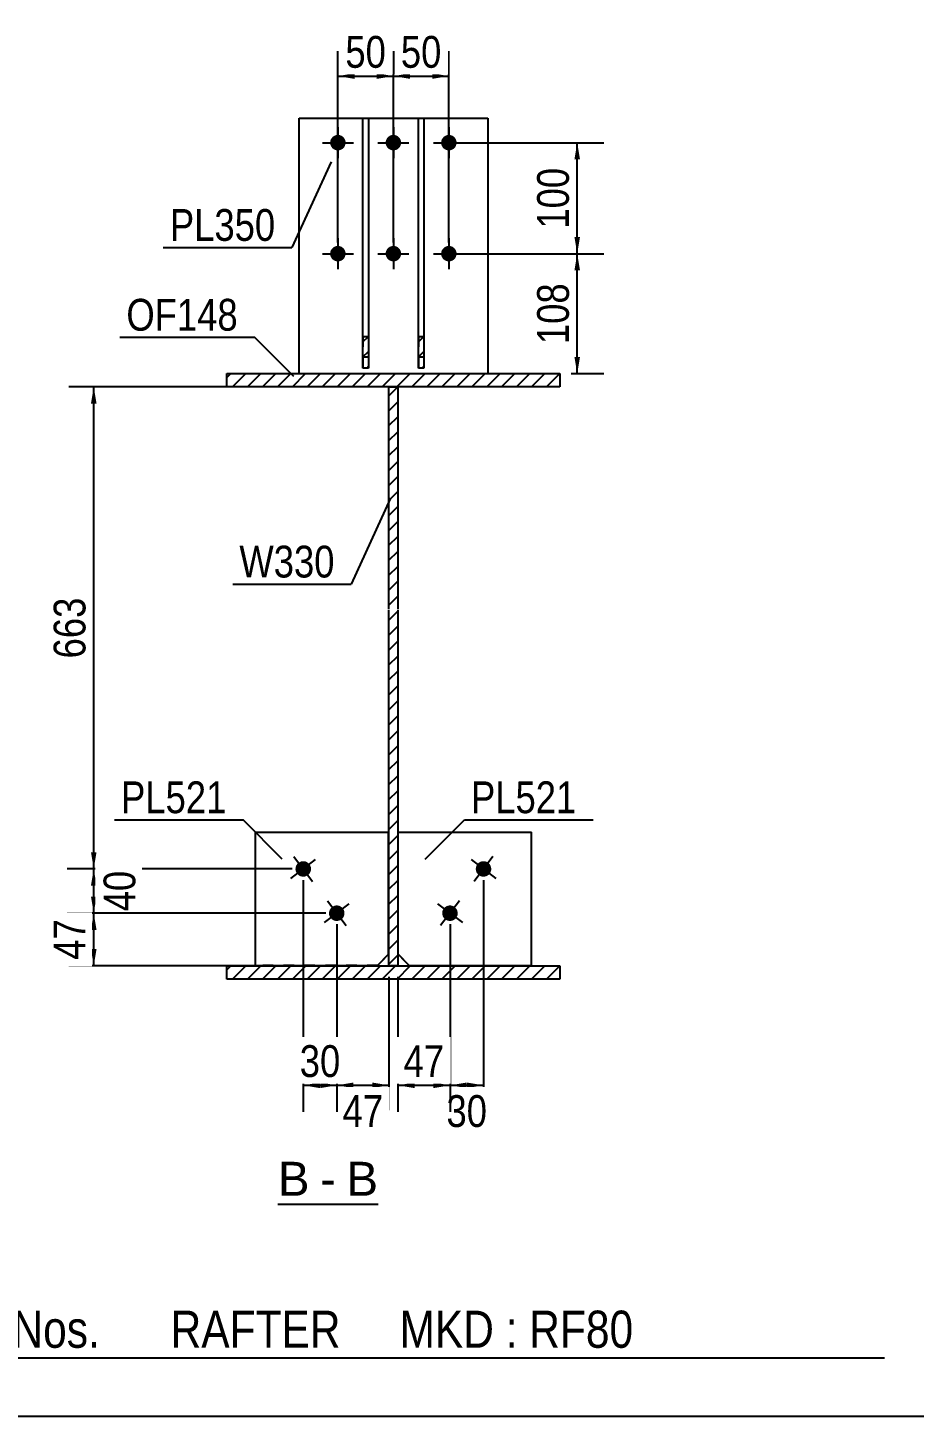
# Model space of a CAD drawing. Header units: millimetres. Extents: x -636 to -233, y -184 to 93.
# Drawn here: x -420.2 to -340.3, y -184.3 to -59.2 of the extents above; entities that cross this region are included whole.
import ezdxf

# ---------------------------------------------------------------- set-up
doc = ezdxf.new("R2010")
doc.units = ezdxf.units.MM
doc.linetypes.add('DXK_LINE_DOT1', pattern=[1.8814, 0.9407, -0.9407])
doc.styles.add('Arial', font='ARIAL.TTF', dxfattribs={"height": 0.2})
doc.styles.add('Arial Narrow', font='ARIALN.TTF', dxfattribs={"height": 0.2})

# ---------------------------------------------------------------- blocks, each defined once
blk = doc.blocks.new('Unknown-627019997-1200')
at = {"color": 5, "linetype": 'Continuous'}
blk.add_line((-633.12, -184.31), (-233.12, -184.31), dxfattribs=at)
blk = doc.blocks.new('Unknown-627019997-13 - 1219')
at = {"color": 7, "linetype": 'Continuous'}
blk.add_line((-397.68, -165.2), (-388.65, -165.2), dxfattribs=at)
at = {"color": 0, "linetype": 'Continuous'}
for points in [[(-394.84, -164.45), (-394.84, -161.25), (-397.68, -161.25), (-397.68, -164.45)], [(-392.46, -164.45), (-392.46, -161.25), (-393.88, -161.25), (-393.88, -164.45)], [(-388.65, -164.45), (-388.65, -161.25), (-391.5, -161.25), (-391.5, -164.45)]]:
    blk.add_wipeout(points, dxfattribs=at)
at = {"color": 96, "linetype": 'Continuous', "style": 'Arial'}
for s, p in [('B', (-397.68, -164.45)), ('B', (-391.5, -164.45)), ('-', (-393.88, -164.45))]:
    blk.add_text(s, height=3.06, dxfattribs=at).set_placement(p)
blk = doc.blocks.new('Part-627019997-1231 - 1219')
at = {"linetype": 'Continuous'}
h = blk.add_hatch(dxfattribs=at)
h.set_pattern_fill('', scale=0.3, style=0, pattern_type=0)
h.set_pattern_definition([(45, (-372.2749, -143.7279), (-0.67352, 0.67352), [])])
h.paths.add_polyline_path([(-372.27, -144.93), (-372.27, -143.73), (-402.27, -143.73), (-402.27, -144.93)])
at = {"color": 2, "linetype": 'Continuous'}
for p, q in [((-402.27, -143.73), (-402.27, -143.73)), ((-402.27, -144.93), (-402.27, -143.73)), ((-402.27, -143.73), (-372.27, -143.73)), ((-372.27, -143.73), (-372.27, -143.73)), ((-372.27, -143.73), (-372.27, -144.93)), ((-402.27, -144.93), (-402.27, -144.93)), ((-372.27, -144.93), (-402.27, -144.93)), ((-372.27, -144.93), (-372.27, -144.93))]:
    blk.add_line(p, q, dxfattribs=at)
blk = doc.blocks.new('Part-627019997-1289 - 1219')
at = {"color": 2, "linetype": 'Continuous'}
for p, q in [((-386.84, -131.7), (-374.84, -131.7)), ((-386.84, -142.7), (-386.84, -131.7)), ((-374.84, -143.7), (-374.84, -131.7)), ((-386.84, -142.7), (-385.84, -143.7)), ((-385.84, -143.7), (-374.84, -143.7)), ((-385.84, -143.7), (-385.84, -143.7))]:
    blk.add_line(p, q, dxfattribs=at)
at = {"color": 7, "linetype": 'DXK_LINE_DOT1'}
for p, q in [((-386.84, -131.7), (-374.84, -131.7)), ((-385.84, -143.7), (-386.84, -142.7)), ((-385.84, -143.7), (-374.84, -143.7))]:
    blk.add_line(p, q, dxfattribs=at)
blk = doc.blocks.new('Part-627019997-1266 - 1219')
at = {"color": 2, "linetype": 'Continuous'}
for p, q in [((-395.77, -90.4), (-395.77, -67.4)), ((-395.77, -67.4), (-378.77, -67.4)), ((-378.77, -67.4), (-378.77, -90.4))]:
    blk.add_line(p, q, dxfattribs=at)
at = {"color": 7, "linetype": 'DXK_LINE_DOT1'}
for p, q in [((-395.77, -67.4), (-378.77, -67.4)), ((-395.77, -90.4), (-395.77, -90.4)), ((-395.77, -90.4), (-395.77, -90.4)), ((-395.77, -90.4), (-378.77, -90.4)), ((-378.77, -90.4), (-378.77, -90.4)), ((-378.77, -90.4), (-378.77, -90.4))]:
    blk.add_line(p, q, dxfattribs=at)
blk = doc.blocks.new('Part-627019997-1267 - 1219')
at = {"linetype": 'Continuous'}
h = blk.add_hatch(dxfattribs=at)
h.set_pattern_fill('', scale=0.3, style=0, pattern_type=0)
h.set_pattern_definition([(45, (-384.5249, -87.0509), (-0.67352, 0.67352), [])])
h.paths.add_polyline_path([(-384.52, -89.9), (-384.52, -87.05), (-385.02, -87.05), (-385.02, -89.9)])
at = {"color": 2, "linetype": 'Continuous'}
for p, q in [((-385.02, -87.05), (-385.02, -67.4)), ((-385.02, -67.4), (-384.52, -67.4)), ((-384.52, -67.4), (-384.52, -87.05)), ((-385.02, -89.9), (-385.02, -87.05)), ((-385.02, -87.05), (-384.52, -87.05)), ((-384.52, -87.05), (-384.52, -89.9)), ((-384.52, -89.9), (-385.02, -89.9)), ((-384.52, -89.9), (-385.02, -89.9))]:
    blk.add_line(p, q, dxfattribs=at)
at = {"color": 7, "linetype": 'DXK_LINE_DOT1'}
for p, q in [((-385.02, -87.05), (-385.02, -89.9)), ((-384.52, -87.05), (-384.52, -89.9)), ((-385.02, -88.9), (-384.52, -88.9))]:
    blk.add_line(p, q, dxfattribs=at)
blk = doc.blocks.new('Part-627019997-1294 - 1219')
at = {"color": 2, "linetype": 'Continuous'}
for p, q in [((-399.7, -131.7), (-387.7, -131.7)), ((-399.7, -143.7), (-399.7, -131.7)), ((-387.7, -142.7), (-387.7, -131.7)), ((-399.7, -143.7), (-388.7, -143.7)), ((-388.7, -143.7), (-387.7, -142.7)), ((-388.7, -143.7), (-388.7, -143.7))]:
    blk.add_line(p, q, dxfattribs=at)
at = {"color": 7, "linetype": 'DXK_LINE_DOT1'}
for p, q in [((-399.7, -131.7), (-387.7, -131.7)), ((-388.7, -143.7), (-399.7, -143.7)), ((-388.7, -143.7), (-387.7, -142.7))]:
    blk.add_line(p, q, dxfattribs=at)
blk = doc.blocks.new('Part-627019997-1302 - 1219')
at = {"linetype": 'Continuous'}
h = blk.add_hatch(dxfattribs=at)
h.set_pattern_fill('', scale=0.3, style=0, pattern_type=0)
h.set_pattern_definition([(45, (-389.5249, -87.0509), (-0.67352, 0.67352), [])])
h.paths.add_polyline_path([(-389.52, -89.9), (-389.52, -87.05), (-390.02, -87.05), (-390.02, -89.9)])
at = {"color": 2, "linetype": 'Continuous'}
for p, q in [((-390.02, -87.05), (-390.02, -67.4)), ((-390.02, -67.4), (-389.52, -67.4)), ((-389.52, -67.4), (-389.52, -87.05)), ((-390.02, -89.9), (-390.02, -87.05)), ((-390.02, -87.05), (-389.52, -87.05)), ((-389.52, -87.05), (-389.52, -89.9)), ((-389.52, -89.9), (-390.02, -89.9)), ((-389.52, -89.9), (-390.02, -89.9))]:
    blk.add_line(p, q, dxfattribs=at)
at = {"color": 7, "linetype": 'DXK_LINE_DOT1'}
for p, q in [((-390.02, -87.05), (-390.02, -89.9)), ((-389.52, -87.05), (-389.52, -89.9)), ((-390.02, -88.9), (-389.52, -88.9))]:
    blk.add_line(p, q, dxfattribs=at)
blk = doc.blocks.new('Bolt-627019997-1334 - 1219')
at = {"linetype": 'Continuous'}
for points in [[(-391.57, -69.6), (-391.59, -69.74), (-391.64, -69.88), (-391.71, -70.01), (-391.81, -70.12), (-391.92, -70.2), (-392.06, -70.26), (-392.2, -70.29), (-392.35, -70.29), (-392.49, -70.26), (-392.62, -70.2), (-392.74, -70.12), (-392.84, -70.01), (-392.91, -69.88), (-392.96, -69.74), (-392.97, -69.6), (-392.96, -69.45), (-392.91, -69.31), (-392.84, -69.19), (-392.74, -69.08), (-392.62, -68.99), (-392.49, -68.93), (-392.35, -68.9), (-392.2, -68.9), (-392.06, -68.93), (-391.92, -68.99), (-391.81, -69.08), (-391.71, -69.19), (-391.64, -69.31), (-391.59, -69.45)], [(-386.57, -69.6), (-386.59, -69.74), (-386.64, -69.88), (-386.71, -70.01), (-386.81, -70.12), (-386.92, -70.2), (-387.06, -70.26), (-387.2, -70.29), (-387.35, -70.29), (-387.49, -70.26), (-387.62, -70.2), (-387.74, -70.12), (-387.84, -70.01), (-387.91, -69.88), (-387.96, -69.74), (-387.97, -69.6), (-387.96, -69.45), (-387.91, -69.31), (-387.84, -69.19), (-387.74, -69.08), (-387.62, -68.99), (-387.49, -68.93), (-387.35, -68.9), (-387.2, -68.9), (-387.06, -68.93), (-386.92, -68.99), (-386.81, -69.08), (-386.71, -69.19), (-386.64, -69.31), (-386.59, -69.45)], [(-381.57, -69.6), (-381.59, -69.74), (-381.64, -69.88), (-381.71, -70.01), (-381.81, -70.12), (-381.92, -70.2), (-382.06, -70.26), (-382.2, -70.29), (-382.35, -70.29), (-382.49, -70.26), (-382.62, -70.2), (-382.74, -70.12), (-382.84, -70.01), (-382.91, -69.88), (-382.96, -69.74), (-382.97, -69.6), (-382.96, -69.45), (-382.91, -69.31), (-382.84, -69.19), (-382.74, -69.08), (-382.62, -68.99), (-382.49, -68.93), (-382.35, -68.9), (-382.2, -68.9), (-382.06, -68.93), (-381.92, -68.99), (-381.81, -69.08), (-381.71, -69.19), (-381.64, -69.31), (-381.59, -69.45)], [(-391.57, -79.6), (-391.59, -79.74), (-391.64, -79.88), (-391.71, -80.01), (-391.81, -80.12), (-391.92, -80.2), (-392.06, -80.26), (-392.2, -80.29), (-392.35, -80.29), (-392.49, -80.26), (-392.62, -80.2), (-392.74, -80.12), (-392.84, -80.01), (-392.91, -79.88), (-392.96, -79.74), (-392.97, -79.6), (-392.96, -79.45), (-392.91, -79.31), (-392.84, -79.19), (-392.74, -79.08), (-392.62, -78.99), (-392.49, -78.93), (-392.35, -78.9), (-392.2, -78.9), (-392.06, -78.93), (-391.92, -78.99), (-391.81, -79.08), (-391.71, -79.19), (-391.64, -79.31), (-391.59, -79.45)], [(-386.57, -79.6), (-386.59, -79.74), (-386.64, -79.88), (-386.71, -80.01), (-386.81, -80.12), (-386.92, -80.2), (-387.06, -80.26), (-387.2, -80.29), (-387.35, -80.29), (-387.49, -80.26), (-387.62, -80.2), (-387.74, -80.12), (-387.84, -80.01), (-387.91, -79.88), (-387.96, -79.74), (-387.97, -79.6), (-387.96, -79.45), (-387.91, -79.31), (-387.84, -79.19), (-387.74, -79.08), (-387.62, -78.99), (-387.49, -78.93), (-387.35, -78.9), (-387.2, -78.9), (-387.06, -78.93), (-386.92, -78.99), (-386.81, -79.08), (-386.71, -79.19), (-386.64, -79.31), (-386.59, -79.45)], [(-381.57, -79.6), (-381.59, -79.74), (-381.64, -79.88), (-381.71, -80.01), (-381.81, -80.12), (-381.92, -80.2), (-382.06, -80.26), (-382.2, -80.29), (-382.35, -80.29), (-382.49, -80.26), (-382.62, -80.2), (-382.74, -80.12), (-382.84, -80.01), (-382.91, -79.88), (-382.96, -79.74), (-382.97, -79.6), (-382.96, -79.45), (-382.91, -79.31), (-382.84, -79.19), (-382.74, -79.08), (-382.62, -78.99), (-382.49, -78.93), (-382.35, -78.9), (-382.2, -78.9), (-382.06, -78.93), (-381.92, -78.99), (-381.81, -79.08), (-381.71, -79.19), (-381.64, -79.31), (-381.59, -79.45)]]:
    blk.add_hatch(color=3, dxfattribs=at).paths.add_polyline_path(points)
at = {"color": 3, "linetype": 'Continuous'}
for p, q in [((-392.27, -68.2), (-392.27, -71)), ((-387.27, -68.2), (-387.27, -71)), ((-382.27, -68.2), (-382.27, -71)), ((-393.67, -69.6), (-390.87, -69.6)), ((-388.67, -69.6), (-385.87, -69.6)), ((-383.67, -69.6), (-380.87, -69.6)), ((-392.27, -78.2), (-392.27, -81)), ((-387.27, -78.2), (-387.27, -81)), ((-382.27, -78.2), (-382.27, -81)), ((-393.67, -79.6), (-390.87, -79.6)), ((-388.67, -79.6), (-385.87, -79.6)), ((-383.67, -79.6), (-380.87, -79.6))]:
    blk.add_line(p, q, dxfattribs=at)
blk = doc.blocks.new('Bolt-627019997-1335 - 1219')
at = {"linetype": 'Continuous'}
for points in [[(-378.6, -135.44), (-378.7, -135.54), (-378.82, -135.63), (-378.95, -135.68), (-379.09, -135.71), (-379.24, -135.71), (-379.38, -135.68), (-379.52, -135.61), (-379.63, -135.52), (-379.73, -135.41), (-379.8, -135.29), (-379.84, -135.15), (-379.85, -135), (-379.83, -134.85), (-379.79, -134.72), (-379.71, -134.59), (-379.61, -134.48), (-379.49, -134.4), (-379.36, -134.34), (-379.21, -134.32), (-379.07, -134.32), (-378.92, -134.35), (-378.79, -134.42), (-378.67, -134.5), (-378.58, -134.61), (-378.51, -134.74), (-378.47, -134.88), (-378.45, -135.03), (-378.47, -135.17), (-378.52, -135.31)], [(-381.62, -139.42), (-381.72, -139.53), (-381.84, -139.61), (-381.97, -139.67), (-382.12, -139.7), (-382.26, -139.69), (-382.4, -139.66), (-382.54, -139.6), (-382.65, -139.51), (-382.75, -139.4), (-382.82, -139.27), (-382.86, -139.13), (-382.87, -138.98), (-382.86, -138.84), (-382.81, -138.7), (-382.73, -138.57), (-382.63, -138.47), (-382.51, -138.38), (-382.38, -138.33), (-382.23, -138.3), (-382.09, -138.3), (-381.94, -138.34), (-381.81, -138.4), (-381.7, -138.49), (-381.6, -138.6), (-381.53, -138.73), (-381.49, -138.87), (-381.48, -139.01), (-381.49, -139.16), (-381.54, -139.3)]]:
    blk.add_hatch(color=3, dxfattribs=at).paths.add_polyline_path(points)
at = {"color": 3, "linetype": 'Continuous'}
for p, q in [((-380.27, -134.17), (-378.04, -135.86)), ((-378.31, -133.9), (-380, -136.13)), ((-383.29, -138.15), (-381.06, -139.84)), ((-381.33, -137.88), (-383.02, -140.11))]:
    blk.add_line(p, q, dxfattribs=at)
blk = doc.blocks.new('Bolt-627019997-1336 - 1219')
at = {"linetype": 'Continuous'}
for points in [[(-394.84, -134.59), (-394.76, -134.72), (-394.71, -134.85), (-394.7, -135), (-394.71, -135.15), (-394.75, -135.29), (-394.82, -135.41), (-394.92, -135.52), (-395.03, -135.61), (-395.17, -135.68), (-395.31, -135.71), (-395.46, -135.71), (-395.6, -135.68), (-395.73, -135.63), (-395.85, -135.54), (-395.95, -135.44), (-396.03, -135.31), (-396.08, -135.17), (-396.1, -135.03), (-396.08, -134.88), (-396.04, -134.74), (-395.97, -134.61), (-395.88, -134.5), (-395.76, -134.42), (-395.63, -134.35), (-395.48, -134.32), (-395.34, -134.32), (-395.19, -134.34), (-395.06, -134.4), (-394.94, -134.48)], [(-391.82, -138.57), (-391.74, -138.7), (-391.69, -138.84), (-391.68, -138.98), (-391.69, -139.13), (-391.73, -139.27), (-391.8, -139.4), (-391.9, -139.51), (-392.01, -139.6), (-392.14, -139.66), (-392.29, -139.69), (-392.43, -139.7), (-392.58, -139.67), (-392.71, -139.61), (-392.83, -139.53), (-392.93, -139.42), (-393.01, -139.3), (-393.06, -139.16), (-393.07, -139.01), (-393.06, -138.87), (-393.02, -138.73), (-392.95, -138.6), (-392.85, -138.49), (-392.74, -138.4), (-392.6, -138.34), (-392.46, -138.3), (-392.32, -138.3), (-392.17, -138.33), (-392.04, -138.38), (-391.92, -138.47)]]:
    blk.add_hatch(color=3, dxfattribs=at).paths.add_polyline_path(points)
at = {"color": 3, "linetype": 'Continuous'}
for p, q in [((-396.51, -135.86), (-394.28, -134.17)), ((-396.24, -133.9), (-394.55, -136.13)), ((-393.49, -139.84), (-391.26, -138.15)), ((-393.22, -137.88), (-391.53, -140.11))]:
    blk.add_line(p, q, dxfattribs=at)
blk = doc.blocks.new('Part-627019997-1370 - 1219')
at = {"linetype": 'Continuous'}
h = blk.add_hatch(dxfattribs=at)
h.set_pattern_fill('', scale=0.3, style=0, pattern_type=0)
h.set_pattern_definition([(45, (-386.8749, -91.5977), (-0.67352, 0.67352), [])])
h.paths.add_polyline_path([(-386.87, -143.73), (-386.87, -91.6), (-387.67, -91.6), (-387.67, -143.73)])
at = {"color": 2, "linetype": 'Continuous'}
for p, q in [((-387.67, -91.6), (-387.67, -91.6)), ((-387.67, -111.6), (-387.67, -91.6)), ((-387.67, -91.6), (-386.87, -91.6)), ((-386.87, -91.6), (-386.87, -91.6)), ((-386.87, -91.6), (-386.87, -111.6)), ((-387.67, -143.73), (-387.67, -111.7)), ((-386.87, -111.7), (-386.87, -143.73)), ((-387.67, -143.73), (-387.67, -143.73)), ((-386.87, -143.73), (-387.67, -143.73)), ((-386.87, -143.73), (-386.87, -143.73))]:
    blk.add_line(p, q, dxfattribs=at)
blk = doc.blocks.new('Part-627019997-1394 - 1219')
at = {"linetype": 'Continuous'}
h = blk.add_hatch(dxfattribs=at)
h.set_pattern_fill('', scale=0.3, style=0, pattern_type=0)
h.set_pattern_definition([(45, (-372.2749, -90.3971), (-0.67352, 0.67352), [])])
h.paths.add_polyline_path([(-372.27, -91.6), (-372.27, -90.4), (-402.27, -90.4), (-402.27, -91.6)])
at = {"color": 2, "linetype": 'Continuous'}
for p, q in [((-402.27, -90.4), (-402.27, -90.4)), ((-402.27, -91.6), (-402.27, -90.4)), ((-402.27, -90.4), (-372.27, -90.4)), ((-372.27, -90.4), (-372.27, -90.4)), ((-372.27, -90.4), (-372.27, -91.6)), ((-402.27, -91.6), (-402.27, -91.6)), ((-372.27, -91.6), (-402.27, -91.6)), ((-372.27, -91.6), (-372.27, -91.6))]:
    blk.add_line(p, q, dxfattribs=at)
blk = doc.blocks.new('StraightDimension-627019997-1460 - 1219')
at = {"linetype": 'Continuous'}
for points in [[(-380.67, -154.75), (-382.17, -154.5), (-380.67, -154.25)], [(-380.65, -154.25), (-379.15, -154.5), (-380.65, -154.75)]]:
    blk.add_hatch(color=7, dxfattribs=at).paths.add_polyline_path(points)
at = {"color": 7, "linetype": 'Continuous'}
for p, q in [((-379.15, -136.01), (-379.15, -156.75)), ((-382.17, -140), (-382.17, -156.75)), ((-382.17, -154.5), (-379.15, -154.5))]:
    blk.add_line(p, q, dxfattribs=at)
at = {"color": 0}
blk.add_wipeout([(-378.24, -158.85), (-378.24, -154.65), (-383.09, -154.65), (-383.09, -158.85)], dxfattribs=at)
at = {"color": 3, "style": 'Arial Narrow'}
blk.add_text('30', height=2.863, dxfattribs=at).set_placement((-382.49, -158.25))
blk = doc.blocks.new('StraightDimension-627019997-3158 - 1219')
at = {"linetype": 'Continuous'}
for points in [[(-385.77, -63.85), (-387.27, -63.6), (-385.77, -63.35)], [(-383.77, -63.35), (-382.27, -63.6), (-383.77, -63.85)]]:
    blk.add_hatch(color=7, dxfattribs=at).paths.add_polyline_path(points)
at = {"color": 7, "linetype": 'Continuous'}
for p, q in [((-387.27, -78.6), (-387.27, -61.35)), ((-382.27, -78.6), (-382.27, -61.35)), ((-387.27, -63.6), (-382.27, -63.6))]:
    blk.add_line(p, q, dxfattribs=at)
at = {"color": 0}
blk.add_wipeout([(-382.35, -63.45), (-382.35, -59.25), (-387.2, -59.25), (-387.2, -63.45)], dxfattribs=at)
at = {"color": 3, "style": 'Arial Narrow'}
blk.add_text('50', height=2.863, dxfattribs=at).set_placement((-386.6, -62.85))
blk = doc.blocks.new('StraightDimension-627019997-1486 - 1219')
at = {"linetype": 'Continuous'}
for points in [[(-414.52, -93.1), (-414.27, -91.6), (-414.02, -93.1)], [(-414.02, -133.51), (-414.27, -135.01), (-414.52, -133.51)]]:
    blk.add_hatch(color=7, dxfattribs=at).paths.add_polyline_path(points)
at = {"color": 7, "linetype": 'Continuous'}
for p, q in [((-388.67, -91.6), (-416.52, -91.6)), ((-414.27, -135.01), (-414.27, -91.6)), ((-396.4, -135.01), (-416.52, -135.01))]:
    blk.add_line(p, q, dxfattribs=at)
at = {"color": 0}
blk.add_wipeout([(-414.42, -109.96), (-418.62, -109.96), (-418.62, -116.65), (-414.42, -116.65)], dxfattribs=at)
at = {"color": 3, "style": 'Arial Narrow'}
blk.add_text('663', height=2.863, rotation=90.0002, dxfattribs=at).set_placement((-415.02, -116.05))
blk = doc.blocks.new('StraightDimension-627019997-1407 - 1219')
at = {"linetype": 'Continuous'}
for points in [[(-370.96, -81.1), (-370.71, -79.6), (-370.46, -81.1)], [(-370.46, -88.9), (-370.71, -90.4), (-370.96, -88.9)]]:
    blk.add_hatch(color=7, dxfattribs=at).paths.add_polyline_path(points)
at = {"color": 7, "linetype": 'Continuous'}
for p, q in [((-381.27, -79.6), (-368.31, -79.6)), ((-370.71, -90.4), (-370.71, -79.6)), ((-371.27, -90.4), (-368.31, -90.4))]:
    blk.add_line(p, q, dxfattribs=at)
at = {"color": 0}
blk.add_wipeout([(-370.86, -81.66), (-375.06, -81.66), (-375.06, -88.34), (-370.86, -88.34)], dxfattribs=at)
at = {"color": 3, "style": 'Arial Narrow'}
blk.add_text('108', height=2.863, rotation=90.0002, dxfattribs=at).set_placement((-371.46, -87.74))
blk = doc.blocks.new('StraightDimension-627019997-1424 - 1219')
at = {"linetype": 'Continuous'}
for points in [[(-370.96, -71.1), (-370.71, -69.6), (-370.46, -71.1)], [(-370.46, -78.1), (-370.71, -79.6), (-370.96, -78.1)]]:
    blk.add_hatch(color=7, dxfattribs=at).paths.add_polyline_path(points)
at = {"color": 7, "linetype": 'Continuous'}
for p, q in [((-381.27, -69.6), (-368.31, -69.6)), ((-370.71, -79.6), (-370.71, -69.6)), ((-381.27, -79.6), (-368.31, -79.6))]:
    blk.add_line(p, q, dxfattribs=at)
at = {"color": 0}
blk.add_wipeout([(-370.86, -71.26), (-375.06, -71.26), (-375.06, -77.94), (-370.86, -77.94)], dxfattribs=at)
at = {"color": 3, "style": 'Arial Narrow'}
blk.add_text('100', height=2.863, rotation=90.0002, dxfattribs=at).set_placement((-371.46, -77.34))
blk = doc.blocks.new('StraightDimension-627019997-1437 - 1219')
at = {"linetype": 'Continuous'}
for points in [[(-390.87, -154.75), (-392.37, -154.5), (-390.87, -154.25)], [(-389.17, -154.25), (-387.67, -154.5), (-389.17, -154.75)]]:
    blk.add_hatch(color=7, dxfattribs=at).paths.add_polyline_path(points)
at = {"color": 7, "linetype": 'Continuous'}
for p, q in [((-392.37, -140), (-392.37, -156.75)), ((-387.67, -144.73), (-387.67, -156.75)), ((-392.37, -154.5), (-387.67, -154.5))]:
    blk.add_line(p, q, dxfattribs=at)
at = {"color": 0}
blk.add_wipeout([(-387.6, -158.85), (-387.6, -154.65), (-392.45, -154.65), (-392.45, -158.85)], dxfattribs=at)
at = {"color": 3, "style": 'Arial Narrow'}
blk.add_text('47', height=2.863, dxfattribs=at).set_placement((-391.85, -158.25))
blk = doc.blocks.new('StraightDimension-627019997-1449 - 1219')
at = {"linetype": 'Continuous'}
for points in [[(-393.9, -154.75), (-395.4, -154.5), (-393.9, -154.25)], [(-393.87, -154.25), (-392.37, -154.5), (-393.87, -154.75)]]:
    blk.add_hatch(color=7, dxfattribs=at).paths.add_polyline_path(points)
at = {"color": 7, "linetype": 'Continuous'}
for p, q in [((-395.4, -136.01), (-395.4, -156.9)), ((-392.37, -140), (-392.37, -156.9)), ((-395.4, -154.5), (-392.37, -154.5))]:
    blk.add_line(p, q, dxfattribs=at)
at = {"color": 0}
blk.add_wipeout([(-391.46, -154.35), (-391.46, -150.15), (-396.31, -150.15), (-396.31, -154.35)], dxfattribs=at)
at = {"color": 3, "style": 'Arial Narrow'}
blk.add_text('30', height=2.863, dxfattribs=at).set_placement((-395.71, -153.75))
blk = doc.blocks.new('StraightDimension-627019997-1470 - 1219')
at = {"linetype": 'Continuous'}
for points in [[(-385.37, -154.75), (-386.87, -154.5), (-385.37, -154.25)], [(-383.67, -154.25), (-382.17, -154.5), (-383.67, -154.75)]]:
    blk.add_hatch(color=7, dxfattribs=at).paths.add_polyline_path(points)
at = {"color": 7, "linetype": 'Continuous'}
for p, q in [((-382.17, -140), (-382.17, -156.9)), ((-386.87, -144.73), (-386.87, -156.9)), ((-386.87, -154.5), (-382.17, -154.5))]:
    blk.add_line(p, q, dxfattribs=at)
at = {"color": 0}
blk.add_wipeout([(-382.1, -154.35), (-382.1, -150.15), (-386.95, -150.15), (-386.95, -154.35)], dxfattribs=at)
at = {"color": 3, "style": 'Arial Narrow'}
blk.add_text('47', height=2.863, dxfattribs=at).set_placement((-386.35, -153.75))
blk = doc.blocks.new('StraightDimension-627019997-1496 - 1219')
at = {"linetype": 'Continuous'}
for points in [[(-414.52, -136.51), (-414.27, -135.01), (-414.02, -136.51)], [(-414.02, -137.5), (-414.27, -139), (-414.52, -137.5)]]:
    blk.add_hatch(color=7, dxfattribs=at).paths.add_polyline_path(points)
at = {"color": 7, "linetype": 'Continuous'}
for p, q in [((-396.4, -135.01), (-416.67, -135.01)), ((-414.27, -139), (-414.27, -135.01)), ((-393.37, -139), (-416.67, -139))]:
    blk.add_line(p, q, dxfattribs=at)
at = {"color": 0}
blk.add_wipeout([(-409.92, -134.58), (-414.12, -134.58), (-414.12, -139.43), (-409.92, -139.43)], dxfattribs=at)
at = {"color": 3, "style": 'Arial Narrow'}
blk.add_text('40', height=2.863, rotation=90.0002, dxfattribs=at).set_placement((-410.52, -138.83))
blk = doc.blocks.new('StraightDimension-627019997-1506 - 1219')
at = {"linetype": 'Continuous'}
for points in [[(-414.52, -140.5), (-414.27, -139), (-414.02, -140.5)], [(-414.02, -142.23), (-414.27, -143.73), (-414.52, -142.23)]]:
    blk.add_hatch(color=7, dxfattribs=at).paths.add_polyline_path(points)
at = {"color": 7, "linetype": 'Continuous'}
for p, q in [((-393.37, -139), (-416.52, -139)), ((-414.27, -143.73), (-414.27, -139)), ((-388.67, -143.73), (-416.52, -143.73))]:
    blk.add_line(p, q, dxfattribs=at)
at = {"color": 0}
blk.add_wipeout([(-414.42, -138.93), (-418.62, -138.93), (-418.62, -143.79), (-414.42, -143.79)], dxfattribs=at)
at = {"color": 3, "style": 'Arial Narrow'}
blk.add_text('47', height=2.863, rotation=90.0002, dxfattribs=at).set_placement((-415.02, -143.19))
blk = doc.blocks.new('StraightDimension-627019997-3148 - 1219')
at = {"linetype": 'Continuous'}
for points in [[(-390.77, -63.85), (-392.27, -63.6), (-390.77, -63.35)], [(-388.77, -63.35), (-387.27, -63.6), (-388.77, -63.85)]]:
    blk.add_hatch(color=7, dxfattribs=at).paths.add_polyline_path(points)
at = {"color": 7, "linetype": 'Continuous'}
for p, q in [((-392.27, -78.6), (-392.27, -61.35)), ((-387.27, -78.6), (-387.27, -61.35)), ((-392.27, -63.6), (-387.27, -63.6))]:
    blk.add_line(p, q, dxfattribs=at)
at = {"color": 0}
blk.add_wipeout([(-387.35, -63.45), (-387.35, -59.25), (-392.2, -59.25), (-392.2, -63.45)], dxfattribs=at)
at = {"color": 3, "style": 'Arial Narrow'}
blk.add_text('50', height=2.863, dxfattribs=at).set_placement((-391.6, -62.85))
blk = doc.blocks.new('CBS_CALLOFF-627019997-8183')
at = {"color": 7, "linetype": 'Continuous'}
blk.add_line((-459.24, -179.04), (-343.01, -179.06), dxfattribs=at)
at = {"color": 3, "linetype": 'Continuous', "style": 'Arial Narrow'}
blk.add_text('QTY= 2 Nos.      RAFTER     MKD : RF80', height=3.3405, dxfattribs=at).set_placement((-435.95, -178.14))
blk = doc.blocks.new('Mark-627019997-1290 - 1219')
at = {"color": 7, "linetype": 'Continuous'}
blk.add_line((-397.28, -134.13), (-400.81, -130.59), dxfattribs=at)
at = {"color": 0}
blk.add_wipeout([(-402.31, -129.99), (-402.31, -126.99), (-411.81, -126.99), (-411.81, -129.99)], dxfattribs=at)
blk.add_wipeout([(-402.31, -129.99), (-402.31, -126.99), (-411.81, -126.99), (-411.81, -129.99)], dxfattribs=at)
at = {"color": 7, "linetype": 'Continuous'}
blk.add_line((-412.41, -130.59), (-400.81, -130.59), dxfattribs=at)
at = {"color": 3, "style": 'Arial Narrow'}
blk.add_text('PL521', height=2.863, dxfattribs=at).set_placement((-411.81, -129.99))
blk = doc.blocks.new('Mark-627019997-1261 - 1219')
at = {"color": 7, "linetype": 'Continuous'}
blk.add_line((-392.88, -71.31), (-396.41, -79.04), dxfattribs=at)
at = {"color": 0}
blk.add_wipeout([(-397.91, -78.44), (-397.91, -75.44), (-407.41, -75.44), (-407.41, -78.44)], dxfattribs=at)
blk.add_wipeout([(-397.91, -78.44), (-397.91, -75.44), (-407.41, -75.44), (-407.41, -78.44)], dxfattribs=at)
at = {"color": 7, "linetype": 'Continuous'}
blk.add_line((-408.01, -79.04), (-396.41, -79.04), dxfattribs=at)
at = {"color": 3, "style": 'Arial Narrow'}
blk.add_text('PL350', height=2.863, dxfattribs=at).set_placement((-407.41, -78.44))
blk = doc.blocks.new('Mark-627019997-1285 - 1219')
at = {"color": 0}
blk.add_wipeout([(-370.78, -129.99), (-370.78, -126.99), (-380.28, -126.99), (-380.28, -129.99)], dxfattribs=at)
blk.add_wipeout([(-370.78, -129.99), (-370.78, -126.99), (-380.28, -126.99), (-380.28, -129.99)], dxfattribs=at)
at = {"color": 7, "linetype": 'Continuous'}
for p, q in [((-384.42, -134.13), (-380.88, -130.59)), ((-380.88, -130.59), (-369.28, -130.59))]:
    blk.add_line(p, q, dxfattribs=at)
at = {"color": 3, "style": 'Arial Narrow'}
blk.add_text('PL521', height=2.863, dxfattribs=at).set_placement((-380.28, -129.99))
blk = doc.blocks.new('Mark-627019997-1366 - 1219')
at = {"color": 7, "linetype": 'Continuous'}
blk.add_line((-387.53, -101.62), (-391.07, -109.36), dxfattribs=at)
at = {"color": 0}
blk.add_wipeout([(-392.57, -108.76), (-392.57, -105.76), (-401.15, -105.76), (-401.15, -108.76)], dxfattribs=at)
blk.add_wipeout([(-392.57, -108.76), (-392.57, -105.76), (-401.15, -105.76), (-401.15, -108.76)], dxfattribs=at)
at = {"color": 7, "linetype": 'Continuous'}
blk.add_line((-401.75, -109.36), (-391.07, -109.36), dxfattribs=at)
at = {"color": 3, "style": 'Arial Narrow'}
blk.add_text('W330', height=2.863, dxfattribs=at).set_placement((-401.15, -108.76))
blk = doc.blocks.new('Mark-627019997-1390 - 1219')
at = {"color": 7, "linetype": 'Continuous'}
blk.add_line((-396.25, -90.67), (-399.78, -87.13), dxfattribs=at)
at = {"color": 0}
blk.add_wipeout([(-401.28, -86.53), (-401.28, -83.53), (-411.33, -83.53), (-411.33, -86.53)], dxfattribs=at)
blk.add_wipeout([(-401.28, -86.53), (-401.28, -83.53), (-411.33, -83.53), (-411.33, -86.53)], dxfattribs=at)
at = {"color": 7, "linetype": 'Continuous'}
blk.add_line((-411.93, -87.13), (-399.78, -87.13), dxfattribs=at)
at = {"color": 3, "style": 'Arial Narrow'}
blk.add_text('OF148', height=2.863, dxfattribs=at).set_placement((-411.33, -86.53))

msp = doc.modelspace()

# ---------------------------------------------------------------- block references
for name in ['Unknown-627019997-1200', 'Part-627019997-1266 - 1219', 'Part-627019997-1302 - 1219', 'Part-627019997-1267 - 1219', 'Bolt-627019997-1334 - 1219', 'Part-627019997-1394 - 1219', 'Part-627019997-1370 - 1219', 'Part-627019997-1294 - 1219', 'Part-627019997-1289 - 1219', 'Bolt-627019997-1336 - 1219', 'Bolt-627019997-1335 - 1219', 'Part-627019997-1231 - 1219', 'CBS_CALLOFF-627019997-8183']:
    msp.add_blockref(name, (0, 0))

# ---------------------------------------------------------------- next in the draw order: block references
for name in ['StraightDimension-627019997-3158 - 1219', 'StraightDimension-627019997-1407 - 1219', 'Mark-627019997-1390 - 1219', 'StraightDimension-627019997-1486 - 1219', 'Mark-627019997-1285 - 1219', 'StraightDimension-627019997-1460 - 1219', 'StraightDimension-627019997-1437 - 1219', 'Unknown-627019997-13 - 1219']:
    msp.add_blockref(name, (0, 0))

# ---------------------------------------------------------------- next in the draw order: block references
for name in ['StraightDimension-627019997-3148 - 1219', 'StraightDimension-627019997-1424 - 1219', 'Mark-627019997-1366 - 1219', 'StraightDimension-627019997-1449 - 1219', 'StraightDimension-627019997-1470 - 1219']:
    msp.add_blockref(name, (0, 0))

# ---------------------------------------------------------------- next in the draw order: block references
for name in ['Mark-627019997-1261 - 1219', 'StraightDimension-627019997-1496 - 1219']:
    msp.add_blockref(name, (0, 0))

# ---------------------------------------------------------------- next in the draw order: block references
for name in ['Mark-627019997-1290 - 1219', 'StraightDimension-627019997-1506 - 1219']:
    msp.add_blockref(name, (0, 0))

doc.saveas('drawing.dxf')
